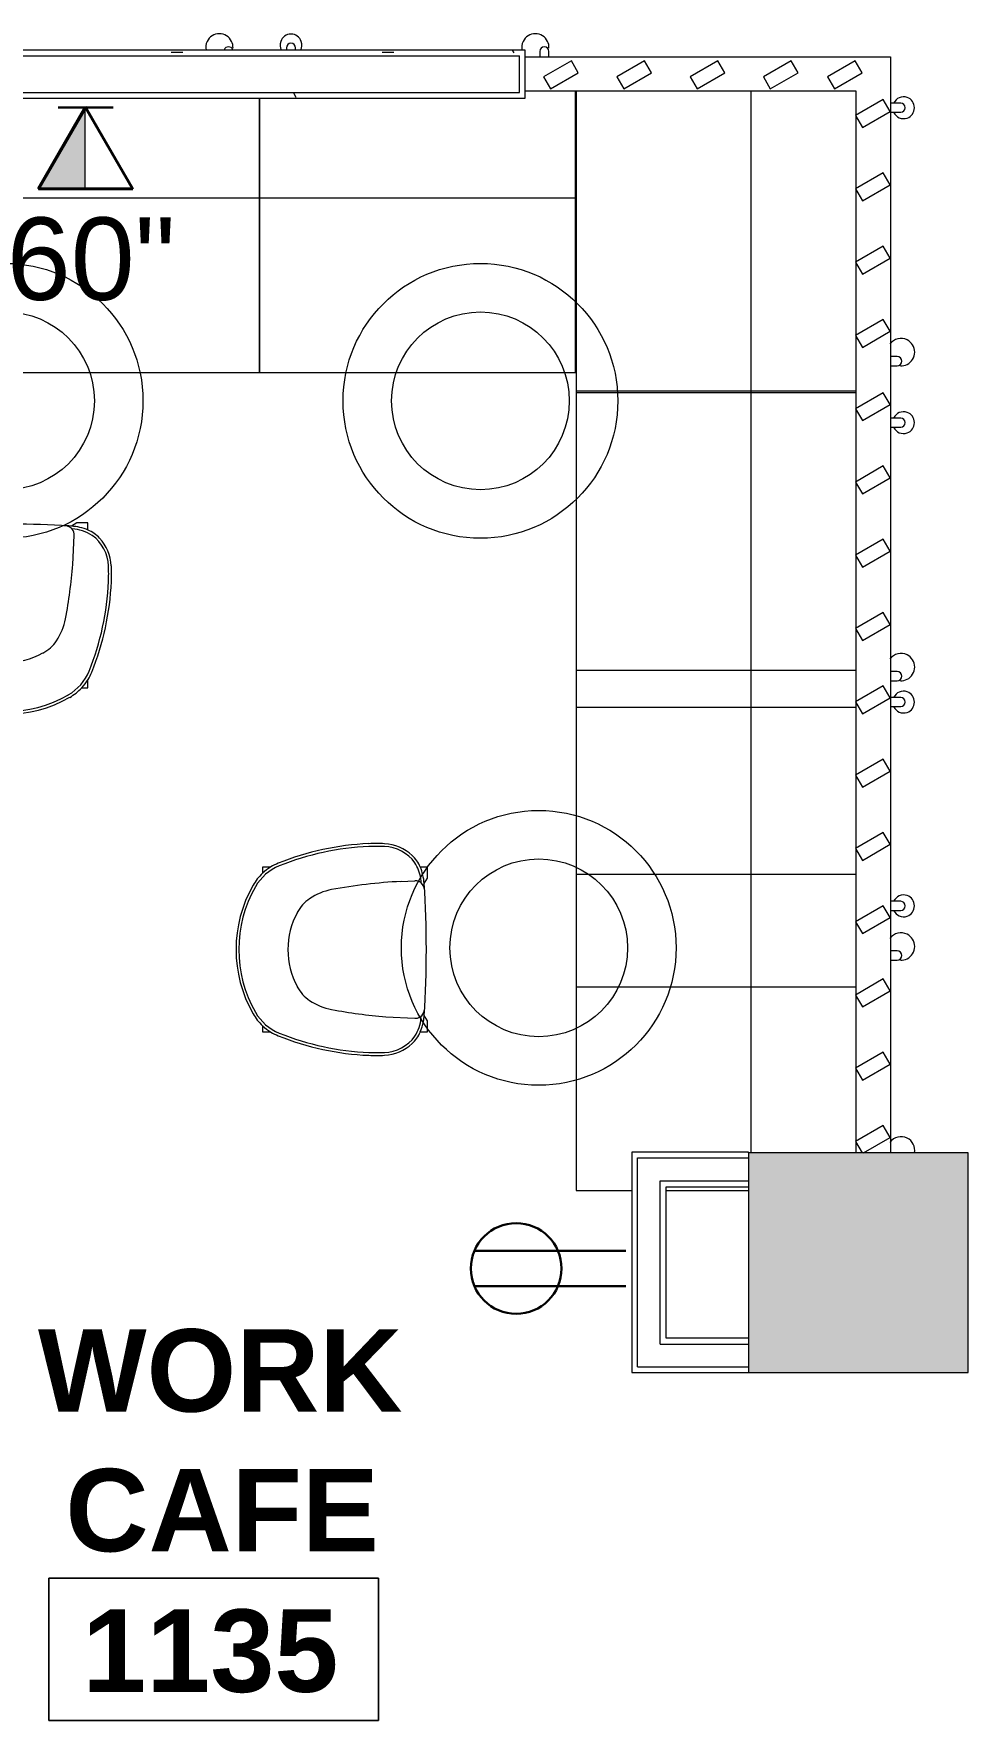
# Model space of a CAD drawing. Header units: inches. Extents: x 6664 to 8129, y 209 to 1287.
# Drawn here: x 7618.9 to 7721, y 670.4 to 854.5 of the extents above; entities that cross this region are included whole.
import ezdxf

# ---------------------------------------------------------------- set-up
doc = ezdxf.new("R2010")
doc.units = ezdxf.units.IN
doc.header["$MEASUREMENT"] = 0
for name, color, linetype, lineweight in [('A-ANNO-NOTE', 131, 'Continuous', 30), ('A-AREA-IDEN', 2, 'Continuous', 9), ('A-DETL-GENF', 92, 'Continuous', 9), ('A-GENM', 13, 'Continuous', 9), ('A-WALL', 113, 'Continuous', 13), ('A-WALL-PATT', 111, 'Continuous', 13), ('I-FURN', 30, 'Continuous', 9), ('I-WALL', 2, 'Continuous', 9), ('S-COLS', 52, 'Continuous', 13)]:
    doc.layers.add(name, color=color, linetype=linetype, lineweight=lineweight)
doc.styles.add('Swis721 Lt BT', font='swissl.ttf', dxfattribs={"height": 9})
doc.styles.add('Swis721 Lt BT_B', font='', dxfattribs={"height": 9})
doc.styles.get('Swis721 Lt BT_B').set_extended_font_data('Swis721 Lt BT', bold=True)
pattern_1 = [(0, (0, 0), (30.72, 7.68), [1.267, -21.773, 1.267, -21.773, -122.88]), (0, (0, 0), (30.72, 7.68), [-46.08, 1.267, -44.813, 1.267, -21.773, -53.76]), (0, (0, 0), (30.72, 7.68), [-115.2, 1.267, -14.093, 1.267, -37.133]), (120, (11.52, 3.84), (-22.011075, 22.7643004), [1.267, -21.773, 1.267, -21.773, -122.88]), (120, (11.52, 3.84), (-22.011075, 22.7643004), [-46.08, 1.267, -44.813, 1.267, -21.773, -53.76]), (120, (11.52, 3.84), (-22.011075, 22.7643004), [-115.2, 1.267, -14.093, 1.267, -37.133]), (240, (15.36, 19.2), (-8.708925, -30.4443004), [1.267, -21.773, 1.267, -21.773, -122.88]), (240, (15.36, 19.2), (-8.708925, -30.4443004), [-46.08, 1.267, -44.813, 1.267, -21.773, -53.76]), (240, (15.36, 19.2), (-8.708925, -30.4443004), [-115.2, 1.267, -14.093, 1.267, -37.133])]

# ---------------------------------------------------------------- blocks, each defined once
blk = doc.blocks.new('Steelcase Coalesse - Montara650 - Table - Cafe Height - Round - Dining Height - 30__ Diameter-8484404-11th FLOOR POWER _ SIGNAL')
at = {"layer": 'I-FURN'}
for radius in [15, 9.7]:
    blk.add_circle((0, 0), radius, dxfattribs=at)
blk = doc.blocks.new('Concrete-Rectangular-Column - 24 x 24-7727722-11th FLOOR POWER _ SIGNAL')
at = {"layer": 'S-COLS', "lineweight": 9}
blk.add_hatch(color=7, dxfattribs=at).paths.add_polyline_path([(12, -12), (12, 12), (-12, 12), (-12, -12)], flags=0)
at = {"layer": 'S-COLS', "color": 8, "lineweight": 20}
for p, q in [((12, 12), (-12, 12)), ((-12, 12), (-12, -12)), ((12, -12), (12, 12)), ((-12, -12), (12, -12))]:
    blk.add_line(p, q, dxfattribs=at)
blk = doc.blocks.new('Steelcase Coalesse - Bix - Seating - Lounge Chair - 34_5W-V71-11th FLOOR POWER _ SIGNAL')
at = {"layer": 'I-FURN'}
for p, q in [((-23.21, 29.96), (-23.21, 28.83)), ((-22.21, 28.83), (-22.21, 29.96)), ((4.46, 29.57), (4.46, 28.83)), ((5.46, 28.83), (5.46, 29.57)), ((-26.14, 25.08), (-26.14, 11.84)), ((8.36, 12.58), (8.36, 25.08)), ((-26.14, 13.58), (8.36, 13.58)), ((-26.14, 11.84), (-26.14, -1.03)), ((8.36, -2.46), (8.36, 12.58)), ((-26.14, -1.03), (-26.14, -2.46)), ((-26.14, -2.46), (-26.14, -5.47)), ((8.36, -5.47), (8.36, -2.46)), ((-26.14, -5.47), (-14.45, -5.47)), ((-14.43, -5.47), (8.36, -5.47))]:
    blk.add_line(p, q, dxfattribs=at)
for centre, radius, start, end in [((-22.71, 30.27), 1.19, 18.9758, 161.0242), ((3.97, 30), 1.49, 26.2012, 153.7988), ((-22.71, 30.27), 1.19, 161.0242, 245.1533), ((-22.71, 29.96), 0.5, 0, 180), ((-22.71, 30.27), 1.19, 294.8467, 18.9758), ((3.97, 30), 1.49, 153.7988, 234.3367), ((4.96, 29.57), 0.5, 360, 180), ((3.97, 30), 1.49, 357.3703, 26.2012)]:
    blk.add_arc(centre, radius, start, end, dxfattribs=at)
blk = doc.blocks.new('Steelcase Coalesse - Bix - Seating - Lounge Chair - 34_5W-V72-11th FLOOR POWER _ SIGNAL')
at = {"layer": 'I-FURN'}
for p, q in [((-23.21, 29.96), (-23.21, 28.83)), ((-22.21, 28.83), (-22.21, 29.96)), ((4.46, 29.57), (4.46, 28.83)), ((5.46, 28.83), (5.46, 29.57)), ((-26.14, 25.08), (-26.14, 11.84)), ((8.36, 12.58), (8.36, 25.08)), ((-26.14, 13.58), (8.36, 13.58)), ((-26.14, 11.84), (-26.14, -2.46)), ((8.36, 4.76), (8.36, 12.58)), ((8.36, -2.46), (8.36, 4.76)), ((-26.14, -2.46), (-26.14, -5.47)), ((8.36, -5.47), (8.36, -2.46)), ((-26.14, -5.47), (-10.26, -5.47)), ((-10.26, -5.47), (8.36, -5.47))]:
    blk.add_line(p, q, dxfattribs=at)
for centre, radius, start, end in [((-22.71, 30.27), 1.19, 18.9758, 161.0242), ((3.97, 30), 1.49, 26.2012, 153.7988), ((-22.71, 30.27), 1.19, 161.0242, 245.1533), ((-22.71, 29.96), 0.5, 0, 180), ((-22.71, 30.27), 1.19, 294.8467, 18.9758), ((3.97, 30), 1.49, 153.7988, 234.3367), ((4.96, 29.57), 0.5, 360, 180), ((3.97, 30), 1.49, 357.3703, 26.2012)]:
    blk.add_arc(centre, radius, start, end, dxfattribs=at)
blk = doc.blocks.new('Steelcase Coalesse - Bix - Seating - Lounge Chair - 34_5W-V73-11th FLOOR POWER _ SIGNAL')
at = {"layer": 'I-FURN'}
for p, q in [((-23.21, 29.96), (-23.21, 28.83)), ((-22.21, 28.83), (-22.21, 29.96)), ((-26.14, 25.08), (-26.14, 11.84)), ((-26.14, 13.58), (4.24, 13.58)), ((8.36, 12.58), (8.36, 13.33)), ((-26.14, 11.84), (-26.14, 3.07)), ((8.36, 4.33), (8.36, 12.58)), ((-26.14, 3.07), (-26.14, -2.46)), ((8.36, -2.46), (8.36, 0.58)), ((-26.14, -2.46), (-26.14, -5.47)), ((8.36, -5.47), (8.36, -2.46)), ((-26.14, -5.47), (-3.77, -5.47)), ((-3.77, -5.47), (8.36, -5.47))]:
    blk.add_line(p, q, dxfattribs=at)
for centre, radius, start, end in [((-22.71, 30.27), 1.19, 18.9758, 161.0242), ((3.97, 30), 1.49, 79.268, 153.7988), ((-22.71, 30.27), 1.19, 161.0242, 245.1533), ((-22.71, 29.96), 0.5, 0, 180), ((-22.71, 30.27), 1.19, 294.8467, 18.9758), ((3.97, 30), 1.49, 153.7988, 234.3367)]:
    blk.add_arc(centre, radius, start, end, dxfattribs=at)
blk = doc.blocks.new('Steelcase Coalesse - Bix - Seating - Lounge Chair - 34_5W-V75-11th FLOOR POWER _ SIGNAL')
at = {"layer": 'I-FURN'}
for p, q in [((-23.21, 29.96), (-23.21, 29.71)), ((-22.21, 29.71), (-22.21, 29.96)), ((-26.14, 24.46), (-26.14, 11.84)), ((8.36, 12.58), (8.36, 24.46)), ((-26.14, 13.58), (8.36, 13.58)), ((-26.14, 11.84), (-26.14, 4.75)), ((8.36, -2.46), (8.36, 12.58)), ((-26.14, 4.75), (-26.14, -2.46)), ((-26.14, -2.46), (-26.14, -5.47)), ((8.36, -5.47), (8.36, -2.46)), ((-26.14, -5.47), (-4.75, -5.47)), ((-4.75, -5.47), (8.36, -5.47))]:
    blk.add_line(p, q, dxfattribs=at)
for centre, radius, start, end in [((-22.71, 30.27), 1.19, 18.9758, 161.0242), ((3.97, 30), 1.49, 26.2012, 153.7988), ((-22.71, 30.27), 1.19, 161.0242, 209.4982), ((-22.71, 29.96), 0.5, 0, 180), ((-22.71, 30.27), 1.19, 330.5018, 18.9758), ((3.97, 30), 1.49, 153.7988, 191.4425), ((4.96, 29.57), 0.5, 18.773, 161.227), ((3.97, 30), 1.49, 357.3703, 26.2012)]:
    blk.add_arc(centre, radius, start, end, dxfattribs=at)
blk = doc.blocks.new('Steelcase Coalesse - Bix - Seating - Lounge Chair - 34_5W-V76-11th FLOOR POWER _ SIGNAL')
at = {"layer": 'I-FURN'}
for p, q in [((-23.21, 29.96), (-23.21, 29.71)), ((-22.21, 29.71), (-22.21, 29.96)), ((4.46, 29.57), (4.46, 28.96)), ((5.46, 28.96), (5.46, 29.57)), ((-26.14, 24.46), (-26.14, 11.84)), ((8.36, 12.58), (8.36, 25.21)), ((-26.14, 13.58), (8.36, 13.58)), ((-26.14, 11.84), (-26.14, -2.46)), ((8.36, 2.16), (8.36, 12.58)), ((8.36, -2.46), (8.36, 2.16)), ((-26.14, -2.46), (-26.14, -5.47)), ((8.36, -5.47), (8.36, -2.46)), ((-26.14, -5.47), (-16.66, -5.47)), ((-16.66, -5.47), (8.36, -5.47))]:
    blk.add_line(p, q, dxfattribs=at)
for centre, radius, start, end in [((-22.71, 30.27), 1.19, 18.9758, 161.0242), ((3.97, 30), 1.49, 26.2012, 153.7988), ((-22.71, 30.27), 1.19, 161.0242, 209.4982), ((-22.71, 29.96), 0.5, 0, 180), ((-22.71, 30.27), 1.19, 330.5018, 18.9758), ((3.97, 30), 1.49, 153.7988, 191.5109), ((4.96, 29.57), 0.5, 360, 180), ((3.97, 30), 1.49, 357.3703, 26.2012), ((3.97, 30), 1.49, 222.4858, 225.0392)]:
    blk.add_arc(centre, radius, start, end, dxfattribs=at)
blk = doc.blocks.new('Steelcase Coalesse - Bix - Seating - Lounge Chair - 34_5W-V77-11th FLOOR POWER _ SIGNAL')
at = {"layer": 'I-FURN'}
for p, q in [((-23.21, 29.96), (-23.21, 28.83)), ((-22.21, 28.83), (-22.21, 29.96)), ((4.46, 29.57), (4.46, 28.83)), ((5.46, 28.83), (5.46, 29.57)), ((8.36, 12.58), (8.36, 25.08)), ((-24.5, 13.58), (8.36, 13.58)), ((8.36, -1.02), (8.36, 12.58)), ((8.36, -2.46), (8.36, -1.02)), ((8.36, -5.47), (8.36, -2.46)), ((-24.5, -5.47), (-1.37, -5.47)), ((-1.37, -5.47), (8.36, -5.47))]:
    blk.add_line(p, q, dxfattribs=at)
for centre, radius, start, end in [((-22.71, 30.27), 1.19, 18.9758, 161.0242), ((3.97, 30), 1.49, 26.2012, 153.7988), ((-22.71, 30.27), 1.19, 161.0242, 245.1533), ((-22.71, 29.96), 0.5, 0, 180), ((-22.71, 30.27), 1.19, 294.8467, 18.9758), ((3.97, 30), 1.49, 153.7988, 234.3367), ((4.96, 29.57), 0.5, 360, 180), ((3.97, 30), 1.49, 357.3703, 26.2012)]:
    blk.add_arc(centre, radius, start, end, dxfattribs=at)
blk = doc.blocks.new('Seating-Chair-Teknion-ALKB_Kuskoa-2015 - Upholstered Seat Only-V78-11th FLOOR POWER _ SIGNAL')
at = {"layer": 'A-DETL-GENF'}
for p, q in [((-8.31, 7.54), (-9, 7.54)), ((-9, 7.54), (-9, 6.63)), ((9, 7.54), (8.31, 7.54)), ((9, 6.63), (9, 7.54)), ((-7.34, -5.91), (-7.51, -9.09)), ((7.43, -7.58), (7.51, -9.09)), ((-9, -9.69), (-9, -10.47)), ((-9, -10.47), (-7.8, -10.47)), ((-7.8, -10.47), (-7.2, -10.11)), ((7.2, -10.11), (7.8, -10.47)), ((7.8, -10.47), (9, -10.47)), ((9, -10.47), (9, -9.69))]:
    blk.add_line(p, q, dxfattribs=at)
for centre, radius, start, end in [((0, -3.69), 14.12, 60.2494, 119.7506), ((0, -3.69), 13.82, 60.2494, 119.7506), ((-4.24, 3.73), 5.27, 119.7506, 157.9958), ((-4.24, 3.73), 5.58, 136.9313, 148.6989), ((-4.24, 3.73), 5.58, 119.7506, 136.9313), ((4.24, 3.73), 5.27, 22.0042, 60.2494), ((4.24, 3.73), 5.58, 43.0687, 60.2494), ((4.24, 3.73), 5.58, 31.3011, 43.0687), ((18.18, -5.33), 29.76, 157.9958, 177.5559), ((18.18, -5.33), 29.45, 157.9958, 177.5559), ((-4.24, 3.73), 5.58, 148.6989, 157.9958), ((4.24, 3.73), 5.58, 22.0042, 31.3011), ((-18.18, -5.33), 29.45, 2.4441, 22.0042), ((-18.18, -5.33), 29.76, 2.4441, 22.0042), ((-2.01, -0.05), 4.32, 118.5992, 145.4008), ((-0.01, -3.72), 8.49, 61.4008, 118.5992), ((1.98, -0.05), 4.32, 34.5992, 61.4008), ((-0.45, -1.13), 6.21, 145.4008, 169.5844), ((0.43, -1.13), 6.21, 10.4156, 34.5992), ((51.43, -10.67), 58.96, 169.5844, 175.3772), ((-51.45, -10.67), 58.96, 3, 10.4156), ((8.64, -4.92), 20.21, 177.5559, 182.4441), ((8.64, -4.92), 19.9, 177.5559, 182.4441), ((-8.64, -4.92), 19.9, 357.5559, 2.4441), ((-8.64, -4.92), 20.21, 357.5559, 2.4441), ((-6.88, -5.58), 4.67, 182.4441, 223.5559), ((-6.88, -5.58), 4.37, 182.4441, 233.7202), ((6.88, -5.58), 4.37, 306.2798, 357.5559), ((6.88, -5.58), 4.67, 316.4441, 357.5559), ((-7.43, -6.1), 3.92, 223.5559, 246.2758), ((-6.98, -5.08), 4.73, 238.2569, 266.6301), ((-6.51, -9.14), 1, 177, 261.8408), ((6.51, -9.14), 1, 278.1592, 3), ((6.98, -5.08), 4.73, 273.3699, 301.7431), ((7.43, -6.1), 3.92, 293.7242, 316.4441), ((-6.98, -5.08), 5.03, 246.2758, 267.4986), ((0, 99.54), 109.89, 266.2438, 266.8147), ((0, 99.54), 109.89, 266.8147, 273.1853), ((0, 99.54), 109.89, 273.1853, 273.7562), ((6.83, -4.42), 5.7, 273.7562, 292.4694)]:
    blk.add_arc(centre, radius, start, end, dxfattribs=at)
blk = doc.blocks.new('Seating-Chair-Teknion-ALKB_Kuskoa-2015 - Upholstered Seat Only-V79-11th FLOOR POWER _ SIGNAL')
at = {"layer": 'A-DETL-GENF'}
for p, q in [((-8.31, 7.54), (-9, 7.54)), ((-9, 7.54), (-9, 6.63)), ((9, 7.54), (8.31, 7.54)), ((9, 6.63), (9, 7.54)), ((-7.34, -5.91), (-7.51, -9.09)), ((7.43, -7.58), (7.51, -9.09)), ((-9, -9.69), (-9, -10.47)), ((-9, -10.47), (-8.5, -10.47)), ((-8.5, -10.47), (-7.8, -10.47)), ((-7.8, -10.47), (-7.2, -10.11)), ((7.2, -10.11), (7.8, -10.47)), ((7.8, -10.47), (8.88, -10.47)), ((8.88, -10.47), (9, -10.47)), ((9, -10.47), (9, -9.69))]:
    blk.add_line(p, q, dxfattribs=at)
for centre, radius, start, end in [((0, -3.69), 14.12, 60.2494, 119.7506), ((0, -3.69), 13.82, 60.2494, 119.7506), ((-4.24, 3.73), 5.27, 119.7506, 157.9958), ((-4.24, 3.73), 5.58, 136.9313, 148.6989), ((-4.24, 3.73), 5.58, 119.7506, 136.9313), ((4.24, 3.73), 5.27, 22.0042, 60.2494), ((4.24, 3.73), 5.58, 43.0687, 60.2494), ((4.24, 3.73), 5.58, 31.3011, 43.0687), ((18.18, -5.33), 29.76, 157.9958, 177.5559), ((18.18, -5.33), 29.45, 157.9958, 177.5559), ((-4.24, 3.73), 5.58, 148.6989, 157.9958), ((4.24, 3.73), 5.58, 22.0042, 31.3011), ((-18.18, -5.33), 29.45, 2.4441, 22.0042), ((-18.18, -5.33), 29.76, 2.4441, 22.0042), ((-2.01, -0.05), 4.32, 118.5992, 145.4008), ((-0.01, -3.72), 8.49, 61.4008, 118.5992), ((1.98, -0.05), 4.32, 34.5992, 61.4008), ((-0.45, -1.13), 6.21, 145.4008, 169.5844), ((0.43, -1.13), 6.21, 10.4156, 34.5992), ((51.43, -10.67), 58.96, 169.5844, 175.3772), ((-51.45, -10.67), 58.96, 3, 10.4156), ((8.64, -4.92), 20.21, 177.5559, 182.4441), ((8.64, -4.92), 19.9, 177.5559, 182.4441), ((-8.64, -4.92), 19.9, 357.5559, 2.4441), ((-8.64, -4.92), 20.21, 357.5559, 2.4441), ((-6.88, -5.58), 4.67, 182.4441, 223.5559), ((-6.88, -5.58), 4.37, 182.4441, 233.7202), ((6.88, -5.58), 4.37, 306.2798, 357.5559), ((6.88, -5.58), 4.67, 316.4441, 357.5559), ((-7.43, -6.1), 3.92, 223.5559, 246.2758), ((-6.98, -5.08), 4.73, 238.2569, 263.7635), ((-6.51, -9.14), 1, 177, 211.827), ((6.51, -9.14), 1, 338.0387, 3), ((6.98, -5.08), 4.73, 279.9022, 301.7431), ((7.43, -6.1), 3.92, 293.7242, 316.4441), ((-6.98, -5.08), 5.03, 246.2758, 259.8861), ((-6.98, -5.08), 5.03, 259.8861, 267.4986), ((-6.98, -5.08), 4.73, 264.7474, 266.6301), ((-6.51, -9.14), 1, 211.827, 261.8408), ((0, 99.54), 109.89, 266.2438, 273.7562), ((6.51, -9.14), 1, 278.1592, 334.5228), ((6.83, -4.42), 5.7, 273.7562, 283.1128), ((6.98, -5.08), 4.73, 273.3699, 279.9022), ((6.83, -4.42), 5.7, 283.4861, 292.4694)]:
    blk.add_arc(centre, radius, start, end, dxfattribs=at)
blk = doc.blocks.new('Screen 2 - Screen 2-8001093-11th FLOOR POWER _ SIGNAL')
at = {"layer": 'A-GENM', "lineweight": 20}
for p, q in [((-6.34, 59.2), (-9.37, 57.45)), ((-5.59, 57.9), (-6.34, 59.2)), ((1.66, 59.2), (-1.37, 57.45)), ((2.41, 57.9), (1.66, 59.2)), ((9.66, 59.2), (6.63, 57.45)), ((10.41, 57.9), (9.66, 59.2)), ((17.66, 59.2), (14.63, 57.45)), ((18.41, 57.9), (17.66, 59.2)), ((24.66, 59.2), (21.63, 57.45)), ((25.41, 57.9), (24.66, 59.2)), ((-9.37, 57.45), (-8.62, 56.15)), ((-8.62, 56.15), (-5.59, 57.9)), ((-1.37, 57.45), (-0.62, 56.15)), ((-0.62, 56.15), (2.41, 57.9)), ((6.63, 57.45), (7.38, 56.15)), ((7.38, 56.15), (10.41, 57.9)), ((14.63, 57.45), (15.38, 56.15)), ((15.38, 56.15), (18.41, 57.9)), ((21.63, 57.45), (22.38, 56.15)), ((22.38, 56.15), (25.41, 57.9)), ((27.72, 54.97), (24.69, 53.22)), ((25.44, 51.92), (28.47, 53.67)), ((28.47, 53.67), (27.72, 54.97)), ((24.69, 53.22), (25.44, 51.92)), ((27.72, 46.97), (24.69, 45.22)), ((28.47, 45.67), (27.72, 46.97)), ((24.69, 45.22), (25.44, 43.92)), ((25.44, 43.92), (28.47, 45.67)), ((27.72, 38.97), (24.69, 37.22)), ((28.47, 37.67), (27.72, 38.97)), ((24.69, 37.22), (25.44, 35.92)), ((25.44, 35.92), (28.47, 37.67)), ((27.72, 30.97), (24.69, 29.22)), ((25.44, 27.92), (28.47, 29.67)), ((28.47, 29.67), (27.72, 30.97)), ((24.69, 29.22), (25.44, 27.92)), ((27.72, 22.97), (24.69, 21.22)), ((28.47, 21.67), (27.72, 22.97)), ((24.69, 21.22), (25.44, 19.92)), ((25.44, 19.92), (28.47, 21.67)), ((27.72, 14.97), (24.69, 13.22)), ((28.47, 13.67), (27.72, 14.97)), ((24.69, 13.22), (25.44, 11.92)), ((25.44, 11.92), (28.47, 13.67)), ((27.72, 6.97), (24.69, 5.22)), ((25.44, 3.92), (28.47, 5.67)), ((28.47, 5.67), (27.72, 6.97)), ((24.69, 5.22), (25.44, 3.92)), ((27.72, -1.03), (24.69, -2.78)), ((28.47, -2.33), (27.72, -1.03)), ((24.69, -2.78), (25.44, -4.08)), ((25.44, -4.08), (28.47, -2.33)), ((27.72, -9.03), (24.69, -10.78)), ((28.47, -10.33), (27.72, -9.03)), ((24.69, -10.78), (25.44, -12.08)), ((25.44, -12.08), (28.47, -10.33)), ((27.72, -17.03), (24.69, -18.78)), ((25.44, -20.08), (28.47, -18.33)), ((28.47, -18.33), (27.72, -17.03)), ((24.69, -18.78), (25.44, -20.08)), ((27.72, -25.03), (24.69, -26.78)), ((28.47, -26.33), (27.72, -25.03)), ((24.69, -26.78), (25.44, -28.08)), ((25.44, -28.08), (28.47, -26.33)), ((27.72, -33.03), (24.69, -34.78)), ((28.47, -34.33), (27.72, -33.03)), ((24.69, -34.78), (25.44, -36.08)), ((25.44, -36.08), (28.47, -34.33)), ((27.72, -41.03), (24.69, -42.78)), ((25.44, -44.08), (28.47, -42.33)), ((28.47, -42.33), (27.72, -41.03)), ((24.69, -42.78), (25.44, -44.08)), ((27.72, -49.03), (24.69, -50.78)), ((28.47, -50.33), (27.72, -49.03)), ((24.69, -50.78), (25.44, -52.08)), ((25.44, -52.08), (28.47, -50.33)), ((27.72, -57.03), (24.69, -58.78)), ((28.47, -58.33), (27.72, -57.03)), ((24.69, -58.78), (25.4, -60)), ((25.57, -60), (28.47, -58.33))]:
    blk.add_line(p, q, dxfattribs=at)
blk = doc.blocks.new('Room Tag - Room Name and Number-3379422-11th FLOOR POWER _ SIGNAL')
at = {"layer": 'A-AREA-IDEN'}
for p, q in [((-0.1881, -0.1636), (-0.1881, -0.0018)), ((-0.1881, -0.0018), (0.1869, -0.0018)), ((0.1869, -0.0018), (-0.1881, -0.0018)), ((-0.1881, -0.0018), (-0.1881, -0.1636)), ((0.1869, -0.0018), (0.1869, -0.1636)), ((0.1869, -0.1636), (0.1869, -0.0018)), ((0.1869, -0.1636), (-0.1881, -0.1636)), ((-0.1881, -0.1636), (0.1869, -0.1636))]:
    blk.add_line(p, q, dxfattribs=at)

msp = doc.modelspace()

# ---------------------------------------------------------------- hatches: boundary and pattern name
at = {"layer": 'A-ANNO-NOTE', "lineweight": 9}
msp.add_hatch(color=256, dxfattribs=at).paths.add_polyline_path([(7619.42, 837.62), (7624.57, 837.62), (7624.57, 846.55), (7622, 842.1)], flags=0)
at = {"layer": 'A-WALL-PATT', "lineweight": 9}
h = msp.add_hatch(dxfattribs=at)
h.set_pattern_fill('FP_1', color=256, style=0, pattern_type=2)
h.set_pattern_definition(pattern_1)
h.paths.add_polyline_path([(7538.24, 848.11), (7538.86, 848.11), (7538.86, 852.11), (7671.99, 852.11), (7671.99, 848.11), (7672.61, 848.11), (7672.61, 852.73), (7538.24, 852.73), (7538.24, 852.11)], flags=0)
h = msp.add_hatch(dxfattribs=at)
h.set_pattern_fill('FP_1', color=256, style=0, pattern_type=2)
h.set_pattern_definition(pattern_1)
h.paths.add_polyline_path([(7671.99, 847.48), (7672.61, 847.48), (7672.61, 848.11), (7538.24, 848.11), (7538.24, 847.48), (7654.54, 847.48)], flags=0)

# ---------------------------------------------------------------- linework, layer by layer
at = {"layer": 'A-ANNO-NOTE', "lineweight": 9}
for p, q in [((7624.57, 846.55), (7619.42, 837.62)), ((7624.57, 837.62), (7624.57, 846.55)), ((7619.42, 837.62), (7624.57, 837.62))]:
    msp.add_line(p, q, dxfattribs=at)
at = {"layer": 'A-ANNO-NOTE'}
for p, q in [((7624.57, 846.55), (7619.42, 837.62)), ((7624.61, 846.48), (7619.46, 837.55)), ((7621.61, 846.48), (7627.61, 846.48)), ((7624.57, 846.55), (7629.73, 837.62)), ((7624.61, 846.48), (7629.77, 837.55)), ((7629.73, 837.62), (7619.42, 837.62)), ((7629.77, 837.55), (7619.46, 837.55)), ((7683.59, 721.64), (7667.06, 721.64)), ((7683.59, 717.81), (7667.06, 717.81)), ((7683.59, 717.81), (7667.06, 717.81))]:
    msp.add_line(p, q, dxfattribs=at)
msp.add_circle((7671.62, 719.73), 4.95, dxfattribs=at)
at = {"layer": 'A-WALL'}
for p, q in [((7538.86, 852.11), (7671.99, 852.11)), ((7671.99, 848.11), (7671.99, 852.11)), ((7538.86, 848.11), (7671.99, 848.11)), ((7684.86, 731.79), (7696.99, 731.79)), ((7684.86, 708.98), (7684.86, 731.79)), ((7687.36, 729.29), (7696.99, 729.29)), ((7687.36, 711.48), (7687.36, 729.29)), ((7687.36, 711.48), (7696.99, 711.48)), ((7684.86, 708.98), (7696.99, 708.98))]:
    msp.add_line(p, q, dxfattribs=at)
at = {"layer": 'I-WALL', "lineweight": 13}
for p, q in [((7672.61, 852.73), (7538.24, 852.73)), ((7672.61, 847.48), (7672.61, 852.73)), ((7538.24, 847.48), (7672.61, 847.48)), ((7696.99, 732.41), (7684.24, 732.41)), ((7684.24, 732.41), (7684.24, 708.36)), ((7696.99, 732.36), (7696.99, 732.41)), ((7687.99, 728.66), (7696.99, 728.66)), ((7687.99, 712.11), (7687.99, 728.66)), ((7696.99, 712.11), (7687.99, 712.11)), ((7684.24, 708.36), (7696.99, 708.36))]:
    msp.add_line(p, q, dxfattribs=at)
at = {"layer": 'I-WALL'}
for p, q in [((7672.61, 851.98), (7712.49, 851.98)), ((7712.49, 851.98), (7712.49, 732.36)), ((7708.74, 848.23), (7672.61, 848.23)), ((7708.74, 845.62), (7708.74, 848.23)), ((7708.74, 837.62), (7708.74, 845.48)), ((7708.74, 829.62), (7708.74, 837.48)), ((7708.74, 821.62), (7708.74, 829.48)), ((7708.74, 813.62), (7708.74, 821.48)), ((7708.74, 805.62), (7708.74, 813.48)), ((7708.74, 797.62), (7708.74, 805.48)), ((7708.74, 789.62), (7708.74, 797.48)), ((7708.74, 781.62), (7708.74, 789.48)), ((7708.74, 773.62), (7708.74, 781.48)), ((7708.74, 765.62), (7708.74, 773.48)), ((7708.74, 757.62), (7708.74, 765.48)), ((7708.74, 749.62), (7708.74, 757.48)), ((7708.74, 741.62), (7708.74, 749.48)), ((7708.74, 733.62), (7708.74, 741.48)), ((7708.74, 732.36), (7708.74, 733.48))]:
    msp.add_line(p, q, dxfattribs=at)

# ---------------------------------------------------------------- block references
at = {"layer": 'A-AREA-IDEN', "xscale": 95.99999999999994, "yscale": 95.99999999999994, "zscale": 95.99999999999994}
msp.add_blockref('Room Tag - Room Name and Number-3379422-11th FLOOR POWER _ SIGNAL', (7638.65, 686.11), dxfattribs=at)
at = {"layer": 'A-GENM'}
msp.add_blockref('Screen 2 - Screen 2-8001093-11th FLOOR POWER _ SIGNAL', (7683.99, 792.36), dxfattribs=at)
at = {"layer": 'I-FURN'}
for name, p in [('Steelcase Coalesse - Bix - Seating - Lounge Chair - 34_5W-V75-11th FLOOR POWER _ SIGNAL', (7635.24, 823.02)), ('Steelcase Coalesse - Bix - Seating - Lounge Chair - 34_5W-V76-11th FLOOR POWER _ SIGNAL', (7669.74, 823.02)), ('Steelcase Coalesse - Montara650 - Table - Cafe Height - Round - Dining Height - 30__ Diameter-8484404-11th FLOOR POWER _ SIGNAL', (7615.86, 814.44)), ('Steelcase Coalesse - Montara650 - Table - Cafe Height - Round - Dining Height - 30__ Diameter-8484404-11th FLOOR POWER _ SIGNAL', (7667.72, 814.44)), ('Steelcase Coalesse - Montara650 - Table - Cafe Height - Round - Dining Height - 30__ Diameter-8484404-11th FLOOR POWER _ SIGNAL', (7674.08, 754.73))]:
    msp.add_blockref(name, p, dxfattribs=at)
for name, p, rotation in [('Steelcase Coalesse - Bix - Seating - Lounge Chair - 34_5W-V77-11th FLOOR POWER _ SIGNAL', (7683.65, 823.73), 269.9999999999999), ('Steelcase Coalesse - Bix - Seating - Lounge Chair - 34_5W-V71-11th FLOOR POWER _ SIGNAL', (7683.65, 789.35), 269.9999999999999), ('Seating-Chair-Teknion-ALKB_Kuskoa-2015 - Upholstered Seat Only-V78-11th FLOOR POWER _ SIGNAL', (7615.86, 790.65), 180), ('Steelcase Coalesse - Bix - Seating - Lounge Chair - 34_5W-V72-11th FLOOR POWER _ SIGNAL', (7683.65, 758.85), 269.9999999999999), ('Seating-Chair-Teknion-ALKB_Kuskoa-2015 - Upholstered Seat Only-V79-11th FLOOR POWER _ SIGNAL', (7651.46, 754.55), 90.00000000000074), ('Steelcase Coalesse - Bix - Seating - Lounge Chair - 34_5W-V73-11th FLOOR POWER _ SIGNAL', (7683.65, 736.6), 269.9999999999999)]:
    msp.add_blockref(name, p, dxfattribs=dict(at, rotation=rotation))
at = {"layer": 'S-COLS', "lineweight": 9}
msp.add_blockref('Concrete-Rectangular-Column - 24 x 24-7727722-11th FLOOR POWER _ SIGNAL', (7708.99, 720.36), dxfattribs=at)

# ---------------------------------------------------------------- texts
at = {"layer": 'A-ANNO-NOTE', "lineweight": 9, "insert": (7615.98, 834.46), "char_height": 9, "width": 20.604, "attachment_point": 1, "style": 'Swis721 Lt BT'}
msp.add_mtext('60"', dxfattribs=at)
at = {"layer": 'A-AREA-IDEN', "char_height": 9, "attachment_point": 1, "style": 'Swis721 Lt BT_B'}
for s, insert, width in [('WORK', (7619.4, 713.1), 46.359), ('CAFE', (7622.4, 697.85), 39.39), ('1135', (7624.24, 682.51), 33.936)]:
    msp.add_mtext(s, dxfattribs=dict(at, insert=insert, width=width))

doc.saveas('drawing.dxf')
